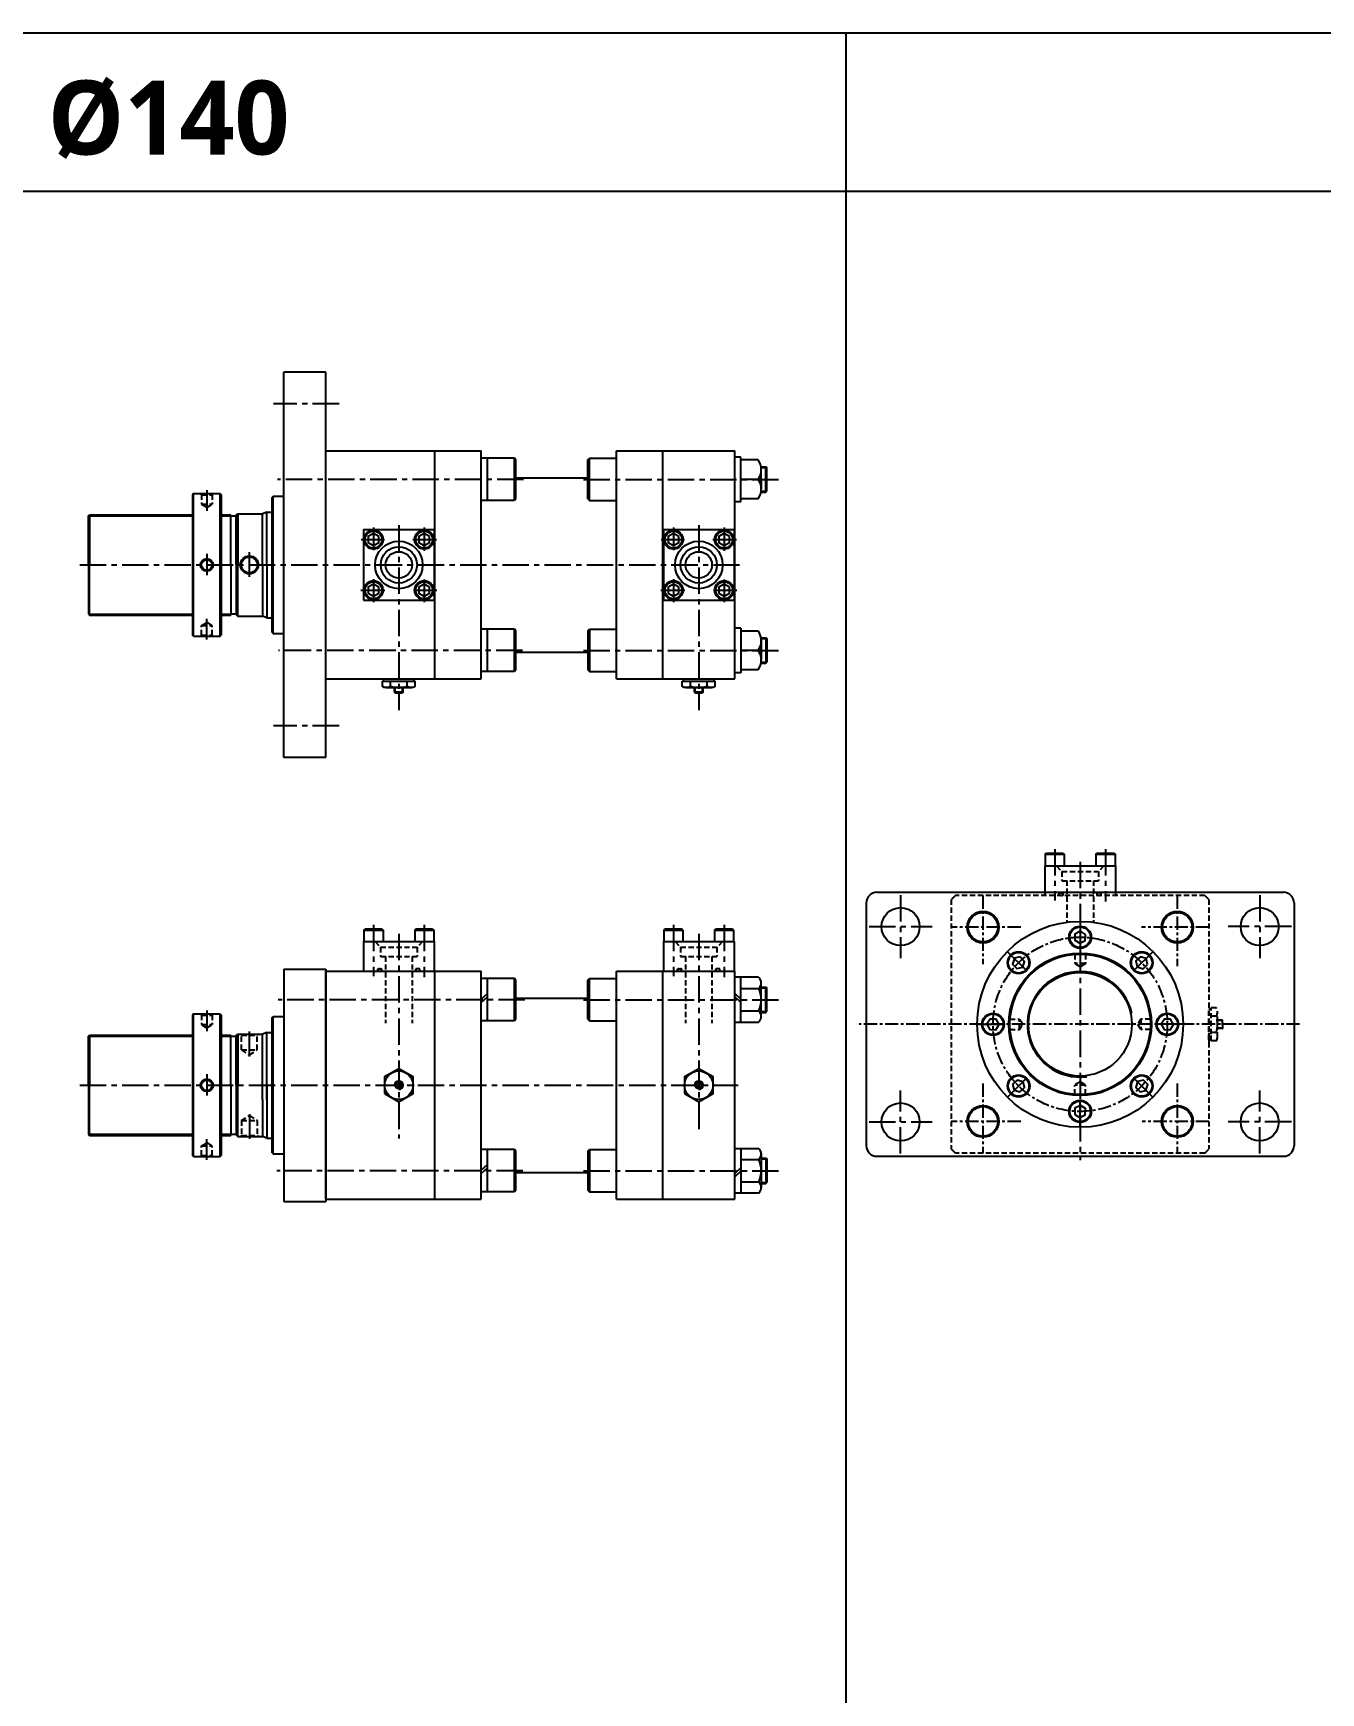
# Model space of a CAD drawing. Extents: x -819 to 9283, y 0 to 5329.
# Drawn here: x 583 to 1802, y 1592 to 3164 of the extents above; entities that cross this region are included whole.
import ezdxf

# ---------------------------------------------------------------- set-up
doc = ezdxf.new("R2010")
doc.units = 0
doc.header["$LTSCALE"] = 10
doc.header["$MEASUREMENT"] = 0
for name, pattern in [('CENTER', [2, 1.25, -0.25, 0.25, -0.25]), ('CENTERX2', [4, 2.5, -0.5, 0.5, -0.5]), ('HIDDENX2', [0.75, 0.5, -0.25])]:
    doc.linetypes.add(name, pattern=pattern)
doc.layers.get('0').update_dxf_attribs({"linetype": 'CONTINUOUS'})
for name, color, linetype in [('CEN', 1, 'CENTERX2'), ('DIM', 2, 'CONTINUOUS'), ('HID', 2, 'HIDDENX2'), ('ML', 7, 'CONTINUOUS')]:
    doc.layers.add(name, color=color, linetype=linetype)
doc.styles.add('문자', font='romans.shx')

msp = doc.modelspace()

# ---------------------------------------------------------------- linework, layer by layer
for p, q in [((9283.2, 3163.8), (0, 3163.8)), ((1352.8, 0), (1352.8, 3163.8)), ((9283.2, 3013.8), (0, 3013.8))]:
    msp.add_line(p, q)
at = {"color": 7, "linetype": 'Continuous'}
for p, q in [((913.7, 2545.2), (913.7, 2550.2)), ((913.7, 2550.2), (920, 2550.2)), ((914.7, 2550.2), (914.7, 2552.2)), ((914.7, 2552.2), (943.9, 2552.2)), ((920, 2550.2), (944.9, 2550.2)), ((921.5, 2545.2), (921.5, 2550.2)), ((937.1, 2545.2), (937.1, 2550.2)), ((943.9, 2550.2), (943.9, 2552.2)), ((944.9, 2545.2), (944.9, 2550.2)), ((1197.7, 2545.2), (1197.7, 2550.2)), ((1197.7, 2550.2), (1204, 2550.2)), ((1198.7, 2550.2), (1198.7, 2552.2)), ((1198.7, 2552.2), (1227.9, 2552.2)), ((1204, 2550.2), (1228.9, 2550.2)), ((1205.5, 2545.2), (1205.5, 2550.2)), ((1221.1, 2545.2), (1221.1, 2550.2)), ((1227.9, 2550.2), (1227.9, 2552.2)), ((1228.9, 2545.2), (1228.9, 2550.2)), ((916.9, 2544.2), (941.7, 2544.2)), ((925.3, 2544.5), (925.3, 2544.5)), ((925.3, 2539.7), (925.3, 2544.2)), ((925.3, 2539.7), (925.8, 2539.2)), ((933.3, 2539.7), (925.3, 2539.7)), ((925.8, 2539.2), (932.8, 2539.2)), ((933.3, 2539.7), (932.8, 2539.2)), ((933.3, 2539.7), (933.3, 2544.2)), ((1200.9, 2544.2), (1225.7, 2544.2)), ((1209.3, 2544.5), (1209.3, 2544.5)), ((1209.3, 2539.7), (1209.3, 2544.2)), ((1209.3, 2539.7), (1209.8, 2539.2)), ((1217.3, 2539.7), (1209.3, 2539.7)), ((1209.8, 2539.2), (1216.8, 2539.2)), ((1217.3, 2539.7), (1216.8, 2539.2)), ((1217.3, 2539.7), (1217.3, 2544.2))]:
    msp.add_line(p, q, dxfattribs=at)
for points in [[(915.8, 2159.6), (929.3, 2151.8), (942.8, 2159.6), (942.8, 2175.2), (929.3, 2183), (915.8, 2175.2)], [(927.8, 2169.9), (926.4, 2167.4), (927.8, 2164.9), (930.7, 2164.9), (932.2, 2167.4), (930.7, 2169.9)], [(1199.8, 2159.6), (1213.3, 2151.8), (1226.8, 2159.6), (1226.8, 2175.2), (1213.3, 2183), (1199.8, 2175.2)], [(1211.8, 2169.9), (1210.4, 2167.4), (1211.8, 2164.9), (1214.7, 2164.9), (1216.2, 2167.4), (1214.7, 2169.9)]]:
    msp.add_lwpolyline(points, close=True, dxfattribs=at)
for centre, radius in [((929.3, 2167.4), 13.5), ((929.3, 2167.4), 3.5), ((1213.3, 2167.4), 13.5), ((1213.3, 2167.4), 3.5)]:
    msp.add_circle(centre, radius, dxfattribs=at)
for centre, radius, start, end in [((916.9, 2549.9), 5.62, 235.6158, 270), ((917.6, 2552.5), 8.22, 241.7006, 298.2994), ((929.3, 2575.6), 31.3, 255.6172, 270.0141), ((929.3, 2575.6), 31.3, 269.9859, 284.3828), ((941, 2552.5), 8.22, 241.7006, 298.2994), ((1200.9, 2549.9), 5.62, 235.6158, 270), ((1201.6, 2552.5), 8.22, 241.7006, 298.2994), ((1213.3, 2575.6), 31.3, 255.6172, 270.0141), ((1213.3, 2575.6), 31.3, 269.9859, 284.3828), ((1225, 2552.5), 8.22, 241.7006, 298.2994)]:
    msp.add_arc(centre, radius, start, end, dxfattribs=at)
at = {"layer": 'CEN'}
for p, q in [((872.7, 2812.7), (810.5, 2812.7)), ((1047.3, 2741.2), (814.5, 2741.2)), ((1104, 2741.2), (1288.7, 2741.2)), ((747.5, 2731), (747.5, 2711.4)), ((905.3, 2695.5), (905.3, 2674.2)), ((929.3, 2697.7), (929.3, 2522.7)), ((953.3, 2695.5), (953.3, 2673.5)), ((1189.3, 2695.5), (1189.3, 2674.2)), ((1213.3, 2697.7), (1213.3, 2522.7)), ((1237.3, 2695.5), (1237.3, 2673.5)), ((787.8, 2648.8), (787.8, 2672.3)), ((893.6, 2684.2), (915.8, 2684.2)), ((942.7, 2684.2), (965.1, 2684.2)), ((1177.6, 2684.2), (1199.8, 2684.2)), ((1226.7, 2684.2), (1249.1, 2684.2)), ((627.3, 2660.2), (1251.9, 2660.2)), ((747.5, 2670.8), (747.5, 2650.5)), ((905.3, 2646.7), (905.3, 2624.8)), ((953.3, 2646.4), (953.3, 2624.8)), ((1189.3, 2646.7), (1189.3, 2624.8)), ((1237.3, 2646.4), (1237.3, 2624.8)), ((893.3, 2636.2), (916, 2636.2)), ((943.3, 2636.2), (965.3, 2636.2)), ((1177.3, 2636.2), (1200, 2636.2)), ((1227.3, 2636.2), (1249.3, 2636.2)), ((747.5, 2589.5), (747.5, 2609.1)), ((1046.3, 2579.2), (815.2, 2579.2)), ((1104, 2579.2), (1288.7, 2579.2)), ((872.7, 2507.7), (810.5, 2507.7)), ((1550.4, 2391.1), (1550.4, 2342.4)), ((1598.4, 2391.1), (1598.4, 2341.5)), ((1574.4, 2379.1), (1574.4, 2096.4)), ((1404.4, 2347.5), (1404.4, 2287.6)), ((1744.4, 2347.5), (1744.4, 2287.6)), ((905.3, 2319.4), (905.3, 2270.8)), ((929.3, 2310.7), (929.3, 2116.8)), ((953.3, 2319.4), (953.3, 2269.8)), ((1189.3, 2319.4), (1189.3, 2270.8)), ((1213.3, 2310.7), (1213.3, 2121.6)), ((1237.3, 2319.4), (1237.3, 2269.8)), ((1374.5, 2317.6), (1434.4, 2317.6)), ((1574.4, 2322.5), (1574.4, 2292.6)), ((1774.4, 2317.6), (1714.5, 2317.6)), ((1505.5, 2293.9), (1526.7, 2272.8)), ((1643.3, 2293.9), (1622.1, 2272.8)), ((1048.7, 2248.4), (815.1, 2248.4)), ((1104, 2248.4), (1288.7, 2248.4)), ((747.5, 2238.2), (747.5, 2218.6)), ((787.8, 2194.7), (787.8, 2218.2)), ((1477, 2225.1), (1506.9, 2225.1)), ((1671.8, 2225.1), (1641.9, 2225.1)), ((747.5, 2177.9), (747.5, 2157.6)), ((1505.5, 2156.2), (1526.7, 2177.3)), ((1643.3, 2156.2), (1622.1, 2177.3)), ((627.3, 2167.4), (1250.7, 2167.4)), ((1404.4, 2102.6), (1404.4, 2162.5)), ((1574.4, 2127.6), (1574.4, 2157.6)), ((1744.4, 2102.6), (1744.4, 2162.5)), ((787.8, 2140.1), (787.8, 2116.6)), ((1374.5, 2132.6), (1434.4, 2132.6)), ((1774.4, 2132.6), (1714.5, 2132.6)), ((747.5, 2096.7), (747.5, 2116.2)), ((1046.8, 2086.4), (813.7, 2086.4)), ((1104, 2086.4), (1288.7, 2086.4))]:
    msp.add_line(p, q, dxfattribs=at)
at = {"layer": 'DIM'}
for p, q in [((635.3, 2706.7), (734, 2706.7)), ((761, 2706.7), (770.3, 2706.7)), ((635.3, 2613.7), (734, 2613.7)), ((761, 2613.7), (770.3, 2613.7)), ((635.3, 2213.9), (734, 2213.9)), ((635.3, 2213.9), (734, 2213.9)), ((761, 2213.9), (770.3, 2213.9)), ((761, 2213.9), (770.3, 2213.9)), ((635.3, 2120.9), (734, 2120.9)), ((635.3, 2120.9), (734, 2120.9)), ((761, 2120.9), (770.3, 2120.9)), ((761, 2120.9), (770.3, 2120.9))]:
    msp.add_line(p, q, dxfattribs=at)
at = {"layer": 'HID'}
for p, q in [((742.5, 2726.7), (741.5, 2727.7)), ((742.5, 2726.7), (752.5, 2726.7)), ((742.5, 2726.7), (742.5, 2717.7)), ((752.5, 2726.7), (753.5, 2727.7)), ((752.5, 2726.7), (752.5, 2717.7)), ((742.5, 2717.7), (747.5, 2714.6)), ((742.5, 2717.7), (752.5, 2717.7)), ((747.5, 2714.6), (752.5, 2717.7)), ((742.5, 2593.7), (741.5, 2592.7)), ((742.5, 2602.7), (747.5, 2605.9)), ((742.5, 2602.7), (752.5, 2602.7)), ((742.5, 2593.7), (742.5, 2602.7)), ((742.5, 2593.7), (752.5, 2593.7)), ((747.5, 2605.9), (752.5, 2602.7)), ((752.5, 2593.7), (752.5, 2602.7)), ((752.5, 2593.7), (753.5, 2592.7)), ((1551.9, 2375.1), (1557.2, 2369.8)), ((1596.9, 2375.1), (1591.7, 2369.8)), ((1557.2, 2369.8), (1591.7, 2369.8)), ((1557.2, 2369.8), (1557.2, 2361.1)), ((1557.2, 2361.1), (1591.7, 2361.1)), ((1561.9, 2361.1), (1561.9, 2321.7)), ((1586.9, 2361.1), (1586.9, 2321.7)), ((1591.7, 2369.8), (1591.7, 2361.1)), ((1452.4, 2343.2), (1452.4, 2106.9)), ((1692.5, 2347.1), (1456.3, 2347.1)), ((1540.9, 2350.1), (1540.9, 2347.1)), ((1554.4, 2349.5), (1558.4, 2349.5)), ((1554.4, 2347.1), (1554.4, 2349.5)), ((1558.4, 2347.1), (1558.4, 2349.5)), ((1590.4, 2347.1), (1590.4, 2349.5)), ((1594.4, 2349.5), (1590.4, 2349.5)), ((1594.4, 2347.1), (1594.4, 2349.5)), ((1607.9, 2350.1), (1607.9, 2347.1)), ((1696.4, 2343.2), (1696.4, 2106.9)), ((906.8, 2303.4), (912, 2298.2)), ((912, 2298.2), (946.5, 2298.2)), ((912, 2298.2), (912, 2289.4)), ((951.8, 2303.4), (946.5, 2298.2)), ((946.5, 2298.2), (946.5, 2289.4)), ((1190.8, 2303.4), (1196, 2298.2)), ((1196, 2298.2), (1230.5, 2298.2)), ((1196, 2298.2), (1196, 2289.4)), ((1235.8, 2303.4), (1230.5, 2298.2)), ((1230.5, 2298.2), (1230.5, 2289.4)), ((912, 2289.4), (946.5, 2289.4)), ((916.8, 2289.4), (916.8, 2226.3)), ((941.8, 2289.4), (941.8, 2226.3)), ((1196, 2289.4), (1230.5, 2289.4)), ((1200.8, 2289.4), (1200.8, 2226.3)), ((1225.8, 2289.4), (1225.8, 2226.3)), ((1569.4, 2291.6), (1568.7, 2292.3)), ((1569.4, 2291.6), (1569.4, 2282.6)), ((1579.4, 2291.6), (1569.4, 2291.6)), ((1579.4, 2282.6), (1569.4, 2282.6)), ((1574.4, 2279.4), (1569.4, 2282.6)), ((1579.4, 2282.6), (1574.4, 2279.4)), ((1579.4, 2291.6), (1580.1, 2292.3)), ((1579.4, 2291.6), (1579.4, 2282.6)), ((909.3, 2277.8), (913.3, 2277.8)), ((909.3, 2275.4), (909.3, 2277.8)), ((913.3, 2275.4), (913.3, 2277.8)), ((945.3, 2275.4), (945.3, 2277.8)), ((949.3, 2277.8), (945.3, 2277.8)), ((949.3, 2275.4), (949.3, 2277.8)), ((1193.3, 2277.8), (1197.3, 2277.8)), ((1193.3, 2275.4), (1193.3, 2277.8)), ((1197.3, 2275.4), (1197.3, 2277.8)), ((1229.3, 2275.4), (1229.3, 2277.8)), ((1233.3, 2277.8), (1229.3, 2277.8)), ((1233.3, 2275.4), (1233.3, 2277.8)), ((742.5, 2233.9), (741.5, 2234.9)), ((742.5, 2233.9), (752.5, 2233.9)), ((742.5, 2233.9), (742.5, 2224.9)), ((752.5, 2233.9), (753.5, 2234.9)), ((752.5, 2233.9), (752.5, 2224.9)), ((1696.4, 2210.5), (1696.4, 2239.6)), ((1698.4, 2239.6), (1696.4, 2239.6)), ((1703.4, 2240.6), (1698.4, 2240.6)), ((1698.4, 2215.8), (1698.4, 2240.6)), ((1703.4, 2232.8), (1698.4, 2232.8)), ((1704.4, 2212.6), (1704.4, 2237.5)), ((742.5, 2224.9), (752.5, 2224.9)), ((742.5, 2224.9), (747.5, 2221.7)), ((747.5, 2221.7), (752.5, 2224.9)), ((1507.9, 2230.1), (1507.2, 2230.8)), ((1507.9, 2220.1), (1507.2, 2219.4)), ((1507.9, 2230.1), (1516.9, 2230.1)), ((1507.9, 2220.1), (1507.9, 2230.1)), ((1507.9, 2220.1), (1516.9, 2220.1)), ((1516.9, 2220.1), (1516.9, 2230.1)), ((1520.1, 2225.1), (1516.9, 2230.1)), ((1516.9, 2220.1), (1520.1, 2225.1)), ((1631.9, 2230.1), (1628.7, 2225.1)), ((1628.7, 2225.1), (1631.9, 2220.1)), ((1640.9, 2230.1), (1631.9, 2230.1)), ((1631.9, 2230.1), (1631.9, 2220.1)), ((1640.9, 2220.1), (1631.9, 2220.1)), ((1640.9, 2230.1), (1641.6, 2230.8)), ((1640.9, 2230.1), (1640.9, 2220.1)), ((1640.9, 2220.1), (1641.6, 2219.4)), ((1703.4, 2217.3), (1698.4, 2217.3)), ((1708.9, 2221.1), (1704.1, 2221.1)), ((1708.9, 2229.1), (1704.2, 2229.1)), ((1709.4, 2228.6), (1704.2, 2228.6)), ((1709.4, 2221.6), (1704.2, 2221.6)), ((1708.9, 2229.1), (1709.4, 2228.6)), ((1708.9, 2229.1), (1708.9, 2221.1)), ((1708.9, 2221.1), (1709.4, 2221.6)), ((1709.4, 2221.6), (1709.4, 2228.6)), ((780.3, 2214.9), (779.3, 2215.9)), ((780.3, 2200.9), (780.3, 2214.9)), ((780.3, 2214.9), (795.3, 2214.9)), ((780.3, 2200.9), (795.3, 2200.9)), ((780.3, 2200.9), (787.8, 2196.1)), ((787.8, 2196.1), (795.3, 2200.9)), ((795.3, 2214.9), (796.3, 2215.9)), ((795.3, 2200.9), (795.3, 2214.9)), ((1698.4, 2210.5), (1696.4, 2210.5)), ((1698.4, 2209.5), (1698.4, 2215.8)), ((1703.4, 2209.5), (1698.4, 2209.5)), ((1574.4, 2170.7), (1569.4, 2167.6)), ((1579.4, 2167.6), (1574.4, 2170.7)), ((1569.4, 2158.6), (1568.7, 2157.9)), ((1569.4, 2158.6), (1569.4, 2167.6)), ((1579.4, 2167.6), (1569.4, 2167.6)), ((1579.4, 2158.6), (1569.4, 2158.6)), ((1579.4, 2158.6), (1579.4, 2167.6)), ((1579.4, 2158.6), (1580.1, 2157.9)), ((780.3, 2133.9), (787.8, 2138.7)), ((787.8, 2138.7), (795.3, 2133.9)), ((780.3, 2133.9), (795.3, 2133.9)), ((780.3, 2133.9), (780.3, 2119.9)), ((795.3, 2133.9), (795.3, 2119.9)), ((742.5, 2109.9), (747.5, 2113.1)), ((742.5, 2109.9), (752.5, 2109.9)), ((742.5, 2100.9), (742.5, 2109.9)), ((747.5, 2113.1), (752.5, 2109.9)), ((752.5, 2100.9), (752.5, 2109.9)), ((780.3, 2119.9), (779.3, 2118.9)), ((780.3, 2119.9), (795.3, 2119.9)), ((795.3, 2119.9), (796.3, 2118.9)), ((742.5, 2100.9), (741.5, 2099.9)), ((742.5, 2100.9), (752.5, 2100.9)), ((752.5, 2100.9), (753.5, 2099.9)), ((1692.5, 2103.1), (1456.3, 2103.1))]:
    msp.add_line(p, q, dxfattribs=at)
for centre, radius, start, end in [((1574.4, 2225.1), 169.8, 134.0782, 135.9218), ((1555.7, 2348.3), 1.2, 90, 270), ((1557.1, 2348.3), 1.2, 270, 90), ((1591.7, 2348.3), 1.2, 90, 270), ((1593.1, 2348.3), 1.2, 270, 90), ((1574.4, 2225.1), 169.8, 44.0782, 45.9218), ((910.6, 2276.6), 1.2, 90, 270), ((911.9, 2276.6), 1.2, 270, 90), ((946.6, 2276.6), 1.2, 90, 270), ((948, 2276.6), 1.2, 270, 90), ((1194.6, 2276.6), 1.2, 90, 270), ((1195.9, 2276.6), 1.2, 270, 90), ((1230.6, 2276.6), 1.2, 90, 270), ((1232, 2276.6), 1.2, 270, 90), ((1696.2, 2236.7), 8.22, 331.7006, 28.2994), ((1673.1, 2225.1), 31.3, 359.9859, 14.3828), ((1673.1, 2225), 31.3, 345.6172, 0.0141), ((1696.2, 2213.4), 8.22, 331.7006, 28.2994), ((1698.8, 2212.6), 5.62, 325.6158, 0), ((1574.4, 2225.1), 169.8, 224.0782, 225.9218), ((1574.4, 2225.1), 169.8, 314.0782, 315.9218)]:
    msp.add_arc(centre, radius, start, end, dxfattribs=at)
at = {"layer": 'ML'}
for p, q in [((860.3, 2842.7), (820.3, 2842.7)), ((820.3, 2477.7), (820.3, 2842.7)), ((860.3, 2477.7), (860.3, 2842.7)), ((860.3, 2552.2), (860.3, 2768.2)), ((860.3, 2768.2), (1007.3, 2768.2)), ((963.3, 2552.2), (963.3, 2768.2)), ((963.3, 2552.2), (963.3, 2768.2)), ((1007.3, 2552.2), (1007.3, 2768.2)), ((1135.3, 2552.2), (1135.3, 2768.2)), ((1135.3, 2768.2), (1247.3, 2768.2)), ((1179.3, 2552.2), (1179.3, 2768.2)), ((1247.3, 2552.2), (1247.3, 2768.2)), ((1007.3, 2720), (1007.3, 2762.4)), ((1007.3, 2721.2), (1007.3, 2761.2)), ((1038.7, 2761.2), (1007.3, 2761.2)), ((1013.2, 2721.2), (1013.2, 2761.2)), ((1013.2, 2721.2), (1013.2, 2761.2)), ((1013.2, 2721.2), (1013.2, 2761.2)), ((1038.7, 2721.2), (1038.7, 2761.2)), ((1040.2, 2759.7), (1038.7, 2761.2)), ((1040.2, 2722.7), (1040.2, 2759.7)), ((1108.3, 2759.7), (1109.8, 2761.2)), ((1108.3, 2722.7), (1108.3, 2759.7)), ((1109.8, 2761.2), (1135.3, 2761.2)), ((1109.8, 2721.2), (1109.8, 2761.2)), ((1253.2, 2762.4), (1247.2, 2762.4)), ((1253.2, 2720), (1253.2, 2762.4)), ((1269.4, 2759.6), (1253.2, 2759.6)), ((1272.4, 2753.2), (1276.8, 2753.2)), ((1276.8, 2729.2), (1276.8, 2753.2)), ((1276.8, 2753.2), (1277.6, 2752.4)), ((1277.6, 2730), (1277.6, 2752.4)), ((1040.2, 2742.7), (1108.3, 2742.7)), ((1269.4, 2741.2), (1253.2, 2741.2)), ((1272.4, 2741.2), (1272.4, 2750.6)), ((1272.4, 2730.6), (1272.4, 2741.2)), ((1272.4, 2741.2), (1272.4, 2731.9)), ((735, 2727.7), (734, 2726.7)), ((734, 2726.7), (734, 2593.7)), ((735, 2592.7), (735, 2727.7)), ((735, 2727.7), (760, 2727.7)), ((760, 2592.7), (760, 2727.7)), ((760, 2727.7), (761, 2726.7)), ((761, 2726.7), (761, 2593.7)), ((809.3, 2724.2), (810.3, 2725.2)), ((809.3, 2596.2), (809.3, 2724.2)), ((810.3, 2725.2), (820.3, 2725.2)), ((810.3, 2595.2), (810.3, 2725.2)), ((1038.7, 2721.2), (1007.3, 2721.2)), ((1040.2, 2722.7), (1038.7, 2721.2)), ((1108.3, 2722.7), (1109.8, 2721.2)), ((1109.8, 2721.2), (1135.3, 2721.2)), ((1253.2, 2720), (1247.2, 2720)), ((1269.4, 2722.9), (1253.2, 2722.9)), ((1272.4, 2729.2), (1276.8, 2729.2)), ((1276.8, 2729.2), (1277.6, 2730)), ((635.3, 2706.7), (636.3, 2707.7)), ((635.3, 2660.2), (635.3, 2706.7)), ((636.3, 2707.7), (734, 2707.7)), ((636.3, 2707.7), (636.3, 2660.2)), ((761, 2707.7), (770.3, 2707.7)), ((770.3, 2660.2), (770.3, 2707.7)), ((770.3, 2706.6), (775.3, 2706.6)), ((775.3, 2707.2), (776.8, 2708.7)), ((775.3, 2660.2), (775.3, 2707.2)), ((776.8, 2708.7), (776.8, 2660.2)), ((776.8, 2708.7), (800.3, 2708.7)), ((804.3, 2710.2), (800.3, 2708.7)), ((800.3, 2660.2), (800.3, 2708.7)), ((804.3, 2710.2), (809.3, 2710.2)), ((804.3, 2660.2), (804.3, 2710.2)), ((895.8, 2693.7), (895.8, 2626.7)), ((895.8, 2693.7), (962.8, 2693.7)), ((962.8, 2693.7), (962.8, 2626.7)), ((1179.8, 2693.7), (1179.8, 2626.7)), ((1179.8, 2693.7), (1246.8, 2693.7)), ((1246.8, 2693.7), (1246.8, 2626.7)), ((635.3, 2660.2), (635.3, 2613.7)), ((636.3, 2612.7), (636.3, 2660.2)), ((770.3, 2660.2), (770.3, 2612.7)), ((775.3, 2660.2), (775.3, 2613.2)), ((775.3, 2660.2), (775.3, 2613.2)), ((776.8, 2611.7), (776.8, 2660.2)), ((800.3, 2660.2), (800.3, 2611.7)), ((804.3, 2660.2), (804.3, 2610.2)), ((895.8, 2626.7), (962.8, 2626.7)), ((1179.8, 2626.7), (1246.8, 2626.7)), ((635.3, 2613.7), (636.3, 2612.7)), ((636.3, 2612.7), (734, 2612.7)), ((761, 2612.7), (770.3, 2612.7)), ((770.3, 2613.8), (775.3, 2613.8)), ((775.3, 2613.2), (776.8, 2611.7)), ((776.8, 2611.7), (800.3, 2611.7)), ((804.3, 2610.2), (800.3, 2611.7)), ((804.3, 2610.2), (809.3, 2610.2)), ((735, 2592.7), (734, 2593.7)), ((760, 2592.7), (761, 2593.7)), ((809.3, 2596.2), (810.3, 2595.2)), ((810.3, 2595.2), (820.3, 2595.2)), ((1007.3, 2558), (1007.3, 2600.4)), ((1007.3, 2559.2), (1007.3, 2599.2)), ((1038.7, 2599.2), (1007.3, 2599.2)), ((1013.2, 2559.2), (1013.2, 2599.2)), ((1013.2, 2559.2), (1013.2, 2599.2)), ((1013.2, 2559.2), (1013.2, 2599.2)), ((1038.7, 2559.2), (1038.7, 2599.2)), ((1040.2, 2597.7), (1038.7, 2599.2)), ((1040.2, 2560.7), (1040.2, 2597.7)), ((1108.3, 2597.7), (1109.8, 2599.2)), ((1108.3, 2597.7), (1108.3, 2560.7)), ((1109.8, 2599.2), (1109.8, 2559.2)), ((1109.8, 2599.2), (1135.3, 2599.2)), ((1253.2, 2600.4), (1247.2, 2600.4)), ((1253.2, 2600.4), (1253.2, 2558)), ((1269.4, 2597.6), (1253.2, 2597.6)), ((735, 2592.7), (760, 2592.7)), ((1269.4, 2579.2), (1253.2, 2579.2)), ((1272.4, 2591.2), (1276.8, 2591.2)), ((1272.4, 2589.9), (1272.4, 2579.2)), ((1272.4, 2579.2), (1272.4, 2588.6)), ((1272.4, 2579.2), (1272.4, 2569.9)), ((1276.8, 2591.2), (1276.8, 2567.2)), ((1276.8, 2591.2), (1277.6, 2590.4)), ((1277.6, 2590.4), (1277.6, 2568)), ((1040.2, 2577.7), (1108.3, 2577.7)), ((1272.4, 2567.2), (1276.8, 2567.2)), ((1276.8, 2567.2), (1277.6, 2568)), ((860.3, 2552.2), (1007.3, 2552.2)), ((1038.7, 2559.2), (1007.3, 2559.2)), ((1040.2, 2560.7), (1038.7, 2559.2)), ((1108.3, 2560.7), (1109.8, 2559.2)), ((1109.8, 2559.2), (1135.3, 2559.2)), ((1135.3, 2552.2), (1247.3, 2552.2)), ((1253.2, 2558), (1247.2, 2558)), ((1269.4, 2560.9), (1253.2, 2560.9)), ((860.3, 2477.7), (820.3, 2477.7)), ((1540.9, 2375.1), (1607.9, 2375.1)), ((1540.9, 2375.1), (1540.9, 2350.1)), ((1541.4, 2386.1), (1542.4, 2387.1)), ((1541.4, 2386.1), (1559.4, 2386.1)), ((1541.4, 2386.1), (1541.4, 2375.1)), ((1542.4, 2387.1), (1558.4, 2387.1)), ((1558.4, 2387.1), (1559.4, 2386.1)), ((1559.4, 2386.1), (1559.4, 2375.1)), ((1589.4, 2386.1), (1590.4, 2387.1)), ((1589.4, 2386.1), (1607.4, 2386.1)), ((1589.4, 2386.1), (1589.4, 2375.1)), ((1590.4, 2387.1), (1606.4, 2387.1)), ((1606.4, 2387.1), (1607.4, 2386.1)), ((1607.4, 2386.1), (1607.4, 2375.1)), ((1607.9, 2375.1), (1607.9, 2350.1)), ((1381.9, 2350.1), (1766.9, 2350.1)), ((1371.9, 2340.1), (1371.9, 2110.1)), ((1776.9, 2340.1), (1776.9, 2110.1)), ((896.3, 2314.4), (897.3, 2315.4)), ((896.3, 2314.4), (914.3, 2314.4)), ((896.3, 2314.4), (896.3, 2303.4)), ((897.3, 2315.4), (913.3, 2315.4)), ((913.3, 2315.4), (914.3, 2314.4)), ((914.3, 2314.4), (914.3, 2303.4)), ((944.3, 2314.4), (945.3, 2315.4)), ((944.3, 2314.4), (962.3, 2314.4)), ((944.3, 2314.4), (944.3, 2303.4)), ((945.3, 2315.4), (961.3, 2315.4)), ((961.3, 2315.4), (962.3, 2314.4)), ((962.3, 2314.4), (962.3, 2303.4)), ((1180.3, 2314.4), (1181.3, 2315.4)), ((1180.3, 2314.4), (1198.3, 2314.4)), ((1180.3, 2314.4), (1180.3, 2303.4)), ((1181.3, 2315.4), (1197.3, 2315.4)), ((1197.3, 2315.4), (1198.3, 2314.4)), ((1198.3, 2314.4), (1198.3, 2303.4)), ((1228.3, 2314.4), (1229.3, 2315.4)), ((1228.3, 2314.4), (1246.3, 2314.4)), ((1228.3, 2314.4), (1228.3, 2303.4)), ((1229.3, 2315.4), (1245.3, 2315.4)), ((1245.3, 2315.4), (1246.3, 2314.4)), ((1246.3, 2314.4), (1246.3, 2303.4)), ((895.8, 2303.4), (962.8, 2303.4)), ((895.8, 2303.4), (895.8, 2275.4)), ((962.8, 2303.4), (962.8, 2275.4)), ((1179.8, 2303.4), (1246.8, 2303.4)), ((1179.8, 2303.4), (1179.8, 2275.4)), ((1246.8, 2303.4), (1246.8, 2275.4)), ((820.3, 2277.4), (820.3, 2057.4)), ((820.3, 2277.4), (860.3, 2277.4)), ((860.3, 2277.4), (860.3, 2057.4)), ((860.3, 2059.4), (860.3, 2275.4)), ((860.3, 2275.4), (1007.3, 2275.4)), ((963.3, 2059.4), (963.3, 2275.4)), ((963.3, 2059.4), (963.3, 2275.4)), ((1007.3, 2059.4), (1007.3, 2275.4)), ((1007.3, 2227.2), (1007.3, 2269.6)), ((1007.3, 2228.4), (1007.3, 2268.4)), ((1038.7, 2268.4), (1007.3, 2268.4)), ((1013.2, 2228.4), (1013.2, 2268.4)), ((1013.2, 2228.4), (1013.2, 2268.4)), ((1013.2, 2228.4), (1013.2, 2268.4)), ((1038.7, 2228.4), (1038.7, 2268.4)), ((1040.2, 2266.9), (1038.7, 2268.4)), ((1040.2, 2229.9), (1040.2, 2266.9)), ((1108.3, 2266.9), (1109.8, 2268.4)), ((1108.3, 2229.9), (1108.3, 2266.9)), ((1109.8, 2228.4), (1109.8, 2268.4)), ((1109.8, 2268.4), (1135.3, 2268.4)), ((1135.3, 2059.4), (1135.3, 2275.4)), ((1135.3, 2275.4), (1247.3, 2275.4)), ((1179.3, 2059.4), (1179.3, 2275.4)), ((1270, 2269.6), (1247.2, 2269.6)), ((1247.3, 2059.4), (1247.3, 2275.4)), ((1253.2, 2227.2), (1253.2, 2269.6)), ((1272.4, 2248.4), (1272.4, 2264.4)), ((1040.2, 2249.9), (1108.3, 2249.9)), ((1253.2, 2259), (1270, 2259)), ((1272.4, 2260.4), (1276.8, 2260.4)), ((1272.4, 2237.8), (1272.4, 2248.4)), ((1276.8, 2236.4), (1276.8, 2260.4)), ((1276.8, 2260.4), (1277.6, 2259.6)), ((1277.6, 2237.2), (1277.6, 2259.6)), ((735, 2234.9), (734, 2233.9)), ((734, 2233.9), (734, 2100.9)), ((735, 2099.9), (735, 2234.9)), ((735, 2234.9), (760, 2234.9)), ((760, 2099.9), (760, 2234.9)), ((760, 2234.9), (761, 2233.9)), ((761, 2233.9), (761, 2100.9)), ((809.3, 2231.4), (810.3, 2232.4)), ((810.3, 2232.4), (820.3, 2232.4)), ((810.3, 2102.4), (810.3, 2232.4)), ((1253.2, 2237.8), (1270, 2237.8)), ((1272.4, 2232.1), (1272.4, 2237.8)), ((1272.4, 2236.4), (1276.8, 2236.4)), ((1276.8, 2236.4), (1277.6, 2237.2)), ((804.3, 2217.4), (800.3, 2215.9)), ((804.3, 2153.8), (804.3, 2217.4)), ((804.3, 2217.4), (809.3, 2217.4)), ((804.3, 2217.4), (809.3, 2217.4)), ((804.3, 2167.4), (804.3, 2217.4)), ((809.3, 2103.4), (809.3, 2231.4)), ((809.3, 2107.6), (809.3, 2227.2)), ((809.3, 2107.6), (809.3, 2227.2)), ((810.3, 2107.6), (810.3, 2227.2)), ((1038.7, 2228.4), (1007.3, 2228.4)), ((1040.2, 2229.9), (1038.7, 2228.4)), ((1108.3, 2229.9), (1109.8, 2228.4)), ((1109.8, 2228.4), (1135.3, 2228.4)), ((1247.2, 2227.2), (1270, 2227.2)), ((1696.4, 2217), (1696.4, 2203.1)), ((635.3, 2213.9), (636.3, 2214.9)), ((635.3, 2213.9), (636.3, 2214.9)), ((635.3, 2167.4), (635.3, 2213.9)), ((635.3, 2167.4), (635.3, 2213.9)), ((636.3, 2214.9), (734, 2214.9)), ((636.3, 2214.9), (734, 2214.9)), ((636.3, 2214.9), (636.3, 2167.4)), ((636.3, 2214.9), (636.3, 2167.4)), ((761, 2214.9), (770.3, 2214.9)), ((761, 2214.9), (770.3, 2214.9)), ((770.3, 2167.4), (770.3, 2214.9)), ((770.3, 2167.4), (770.3, 2214.9)), ((770.3, 2213.8), (775.3, 2213.8)), ((770.3, 2213.8), (775.3, 2213.8)), ((775.3, 2214.4), (776.8, 2215.9)), ((775.3, 2167.4), (775.3, 2214.4)), ((776.8, 2215.9), (800.3, 2215.9)), ((776.8, 2215.9), (776.8, 2167.4)), ((800.3, 2153.8), (800.3, 2215.9)), ((635.3, 2167.4), (635.3, 2120.9)), ((635.3, 2167.4), (635.3, 2120.9)), ((636.3, 2119.9), (636.3, 2167.4)), ((636.3, 2119.9), (636.3, 2167.4)), ((770.3, 2167.4), (770.3, 2119.9)), ((770.3, 2167.4), (770.3, 2119.9)), ((775.3, 2167.4), (775.3, 2120.4)), ((775.3, 2167.4), (775.3, 2120.4)), ((776.8, 2118.9), (776.8, 2167.4)), ((800.3, 2153.8), (800.3, 2118.9)), ((804.3, 2167.4), (804.3, 2117.4)), ((804.3, 2153.8), (804.3, 2117.4)), ((635.3, 2120.9), (636.3, 2119.9)), ((635.3, 2120.9), (636.3, 2119.9)), ((636.3, 2119.9), (734, 2119.9)), ((636.3, 2119.9), (734, 2119.9)), ((761, 2119.9), (770.3, 2119.9)), ((761, 2119.9), (770.3, 2119.9)), ((770.3, 2121), (775.3, 2121)), ((770.3, 2121), (775.3, 2121)), ((775.3, 2120.4), (776.8, 2118.9)), ((776.8, 2118.9), (800.3, 2118.9)), ((804.3, 2117.4), (800.3, 2118.9)), ((804.3, 2117.4), (809.3, 2117.4)), ((804.3, 2117.4), (809.3, 2117.4)), ((1007.3, 2065.2), (1007.3, 2107.6)), ((1007.3, 2066.4), (1007.3, 2106.4)), ((1038.7, 2106.4), (1007.3, 2106.4)), ((1013.2, 2066.4), (1013.2, 2106.4)), ((1013.2, 2066.4), (1013.2, 2106.4)), ((1013.2, 2066.4), (1013.2, 2106.4)), ((1038.7, 2066.4), (1038.7, 2106.4)), ((1040.2, 2104.9), (1038.7, 2106.4)), ((1108.3, 2104.9), (1109.8, 2106.4)), ((1109.8, 2106.4), (1109.8, 2066.4)), ((1109.8, 2106.4), (1135.3, 2106.4)), ((1247.2, 2107.6), (1270, 2107.6)), ((1253.2, 2107.6), (1253.2, 2065.2)), ((735, 2099.9), (734, 2100.9)), ((735, 2099.9), (760, 2099.9)), ((760, 2099.9), (761, 2100.9)), ((809.3, 2103.4), (810.3, 2102.4)), ((810.3, 2102.4), (820.3, 2102.4)), ((1040.2, 2067.9), (1040.2, 2104.9)), ((1108.3, 2104.9), (1108.3, 2067.9)), ((1253.2, 2097), (1270, 2097)), ((1272.4, 2102.7), (1272.4, 2097)), ((1272.4, 2098.4), (1276.8, 2098.4)), ((1272.4, 2097), (1272.4, 2086.4)), ((1276.8, 2098.4), (1276.8, 2074.4)), ((1276.8, 2098.4), (1277.6, 2097.6)), ((1277.6, 2097.6), (1277.6, 2075.2)), ((1381.9, 2100.1), (1766.9, 2100.1)), ((1040.2, 2084.9), (1108.3, 2084.9)), ((1253.2, 2075.8), (1270, 2075.8)), ((1272.4, 2086.4), (1272.4, 2070.4)), ((1276.8, 2074.4), (1277.6, 2075.2)), ((860.3, 2059.4), (1007.3, 2059.4)), ((1038.7, 2066.4), (1007.3, 2066.4)), ((1040.2, 2067.9), (1038.7, 2066.4)), ((1108.3, 2067.9), (1109.8, 2066.4)), ((1109.8, 2066.4), (1135.3, 2066.4)), ((1135.3, 2059.4), (1247.3, 2059.4)), ((1270, 2065.2), (1247.2, 2065.2)), ((1272.4, 2074.4), (1276.8, 2074.4)), ((820.3, 2057.4), (860.3, 2057.4))]:
    msp.add_line(p, q, dxfattribs=at)
at = {"layer": 'ML', "color": 2}
for p, q in [((1272.4, 2752.4), (1277.6, 2752.4)), ((1272.4, 2730), (1277.6, 2730)), ((1272.4, 2590.4), (1277.6, 2590.4)), ((1272.4, 2568), (1277.6, 2568)), ((925.8, 2544.4), (925.8, 2544.4)), ((925.8, 2539.2), (925.8, 2544.2)), ((932.8, 2539.2), (932.8, 2544.2)), ((1209.8, 2544.4), (1209.8, 2544.4)), ((1209.8, 2539.2), (1209.8, 2544.2)), ((1216.8, 2539.2), (1216.8, 2544.2)), ((1007.3, 2248.9), (1013.2, 2254.3)), ((1007.3, 2245.7), (1013.2, 2251.1)), ((1253.2, 2248.9), (1247.3, 2254.3)), ((1253.2, 2245.7), (1247.3, 2251.1)), ((1272.4, 2259.6), (1277.6, 2259.6)), ((1272.4, 2237.2), (1277.6, 2237.2)), ((1007.3, 2086.9), (1013.2, 2092.3)), ((1272.4, 2097.6), (1277.6, 2097.6)), ((1007.3, 2083.7), (1013.2, 2089.1)), ((1253.2, 2089.1), (1247.3, 2083.7)), ((1253.2, 2085.9), (1247.3, 2080.5)), ((1272.4, 2075.2), (1277.6, 2075.2))]:
    msp.add_line(p, q, dxfattribs=at)
at = {"layer": 'ML', "color": 1, "linetype": 'CENTER'}
for p, q in [((1482.4, 2347.1), (1482.4, 2282)), ((1666.4, 2347.1), (1666.4, 2280.1)), ((1518.1, 2317.1), (1452.4, 2317.1)), ((1696.4, 2317.1), (1632.5, 2317.1)), ((1782.2, 2225.1), (1365.2, 2225.1)), ((1482.4, 2169), (1482.4, 2103.1)), ((1666.4, 2169), (1666.4, 2103.1)), ((1518.1, 2133.1), (1452.4, 2133.1)), ((1696.4, 2133.1), (1633.1, 2133.1))]:
    msp.add_line(p, q, dxfattribs=at)
at = {"layer": 'ML'}
for points in [[(910.3, 2687.1), (905.3, 2690), (900.3, 2687.1), (900.3, 2681.4), (905.3, 2678.5), (910.3, 2681.4)], [(958.3, 2687.1), (953.3, 2690), (948.3, 2687.1), (948.3, 2681.4), (953.3, 2678.5), (958.3, 2681.4)], [(1194.3, 2687.1), (1189.3, 2690), (1184.3, 2687.1), (1184.3, 2681.4), (1189.3, 2678.5), (1194.3, 2681.4)], [(1242.3, 2687.1), (1237.3, 2690), (1232.3, 2687.1), (1232.3, 2681.4), (1237.3, 2678.5), (1242.3, 2681.4)], [(910.3, 2639.1), (905.3, 2642), (900.3, 2639.1), (900.3, 2633.4), (905.3, 2630.5), (910.3, 2633.4)], [(958.3, 2639.1), (953.3, 2642), (948.3, 2639.1), (948.3, 2633.4), (953.3, 2630.5), (958.3, 2633.4)], [(1194.3, 2639.1), (1189.3, 2642), (1184.3, 2639.1), (1184.3, 2633.4), (1189.3, 2630.5), (1194.3, 2633.4)], [(1242.3, 2639.1), (1237.3, 2642), (1232.3, 2639.1), (1232.3, 2633.4), (1237.3, 2630.5), (1242.3, 2633.4)], [(1579.5, 2310.3), (1574.6, 2313.3), (1569.5, 2310.6), (1569.3, 2304.8), (1574.2, 2301.8), (1579.3, 2304.5)], [(1517.7, 2288.9), (1512.1, 2287.6), (1510.4, 2282.1), (1514.4, 2277.9), (1520, 2279.2), (1521.7, 2284.7)], [(1638.3, 2281.7), (1636.9, 2287.3), (1631.4, 2289), (1627.2, 2285.1), (1628.5, 2279.4), (1634.1, 2277.8)], [(1489.2, 2230.1), (1486.1, 2225.2), (1488.9, 2220.1), (1494.6, 2220), (1497.7, 2224.9), (1494.9, 2230)], [(1659.6, 2220), (1662.7, 2224.9), (1659.9, 2230), (1654.2, 2230.1), (1651.1, 2225.2), (1653.9, 2220.1)], [(1510.5, 2168.4), (1511.9, 2162.8), (1517.4, 2161.1), (1521.6, 2165.1), (1520.3, 2170.7), (1514.7, 2172.3)], [(1631.1, 2161.2), (1636.7, 2162.5), (1638.4, 2168), (1634.4, 2172.2), (1628.8, 2170.9), (1627.1, 2165.4)], [(1569.3, 2139.8), (1574.2, 2136.8), (1579.3, 2139.5), (1579.5, 2145.3), (1574.6, 2148.3), (1569.5, 2145.6)]]:
    msp.add_lwpolyline(points, close=True, dxfattribs=at)
for centre, radius in [((905.3, 2684.2), 9), ((905.3, 2684.2), 8), ((953.3, 2684.2), 9), ((953.3, 2684.2), 8), ((1189.3, 2684.2), 9), ((1189.3, 2684.2), 8), ((1237.3, 2684.2), 9), ((1237.3, 2684.2), 8), ((929.3, 2660.2), 22.5), ((929.3, 2660.2), 17.2), ((929.3, 2660.2), 12.5), ((1213.3, 2660.2), 22.5), ((1213.3, 2660.2), 17.2), ((1213.3, 2660.2), 12.5), ((747.5, 2660.2), 6), ((747.5, 2660.2), 5), ((747.5, 2660.2), 5), ((787.8, 2660.2), 8.5), ((787.8, 2660.2), 7.5), ((905.3, 2636.2), 9), ((905.3, 2636.2), 8), ((953.3, 2636.2), 9), ((953.3, 2636.2), 8), ((1189.3, 2636.2), 9), ((1189.3, 2636.2), 8), ((1237.3, 2636.2), 9), ((1237.3, 2636.2), 8), ((1404.4, 2317.6), 18), ((1482.4, 2317.1), 14), ((1666.4, 2317.1), 14), ((1744.4, 2317.6), 18), ((1574.4, 2225.1), 97.5), ((1574.4, 2307.6), 10.5), ((1574.4, 2307.6), 9.8), ((1516.1, 2283.4), 10.5), ((1516.1, 2283.4), 9.8), ((1574.4, 2225.1), 67.5), ((1574.4, 2225.1), 66.5), ((1632.7, 2283.4), 10.5), ((1632.7, 2283.4), 9.8), ((1574.4, 2225.1), 49), ((1491.9, 2225.1), 10.5), ((1491.9, 2225.1), 9.8), ((1656.9, 2225.1), 10.5), ((1656.9, 2225.1), 9.8), ((747.5, 2167.4), 6), ((747.5, 2167.4), 5), ((747.5, 2167.4), 5), ((1516.1, 2166.7), 10.5), ((1516.1, 2166.7), 9.8), ((1632.7, 2166.7), 10.5), ((1632.7, 2166.7), 9.8), ((1404.4, 2132.6), 18), ((1482.4, 2133.1), 14), ((1574.4, 2142.6), 10.5), ((1574.4, 2142.6), 9.8), ((1666.4, 2133.1), 14), ((1744.4, 2132.6), 18)]:
    msp.add_circle(centre, radius, dxfattribs=at)
at = {"layer": 'ML', "color": 2}
for centre in [(1482.4, 2317.1), (1666.4, 2317.1), (1482.4, 2133.1), (1666.4, 2133.1)]:
    msp.add_circle(centre, 15, dxfattribs=at)
at = {"layer": 'ML', "color": 1, "linetype": 'CENTER'}
msp.add_circle((1574.4, 2225.1), 82.5, dxfattribs=at)
at = {"layer": 'ML'}
for centre, radius, start, end in [((1256.8, 2750.4), 15.7, 324.113, 35.887), ((1256.8, 2732.1), 15.7, 324.113, 35.887), ((1256.8, 2588.4), 15.7, 324.113, 35.887), ((1256.8, 2570.1), 15.7, 324.113, 35.887), ((1381.9, 2340.1), 10, 90, 180), ((1766.9, 2340.1), 10, 0, 90), ((1265.4, 2264.3), 7.02, 311.1622, 48.8378), ((1247.7, 2248.4), 24.7, 334.5407, 25.4593), ((1265.4, 2232.5), 7.01, 310.9935, 49.0065), ((1265.4, 2102.3), 7.01, 310.9935, 49.0065), ((1381.9, 2110.1), 10, 180, 270), ((1766.9, 2110.1), 10, 270, 0), ((1247.7, 2086.4), 24.7, 334.5407, 25.4593), ((1265.4, 2070.5), 7.02, 311.1622, 48.8378)]:
    msp.add_arc(centre, radius, start, end, dxfattribs=at)
at = {"layer": 'ML', "color": 2}
for centre, radius, start, end in [((1574.4, 2225.1), 50, 12.1827, 277.3496), ((929.3, 2167.4), 4, 270, 180), ((1213.3, 2167.4), 4, 270, 180)]:
    msp.add_arc(centre, radius, start, end, dxfattribs=at)

# ---------------------------------------------------------------- texts
at = {"insert": (596.8, 3118.9), "char_height": 70, "attachment_point": 1, "style": '문자'}
msp.add_mtext_dynamic_manual_height_columns('{\\fMalgun Gothic|b1|i0|c129|p50;%%C140}', width=124.533, gutter_width=16, heights=[-75.6], dxfattribs=at)

doc.saveas('drawing.dxf')
